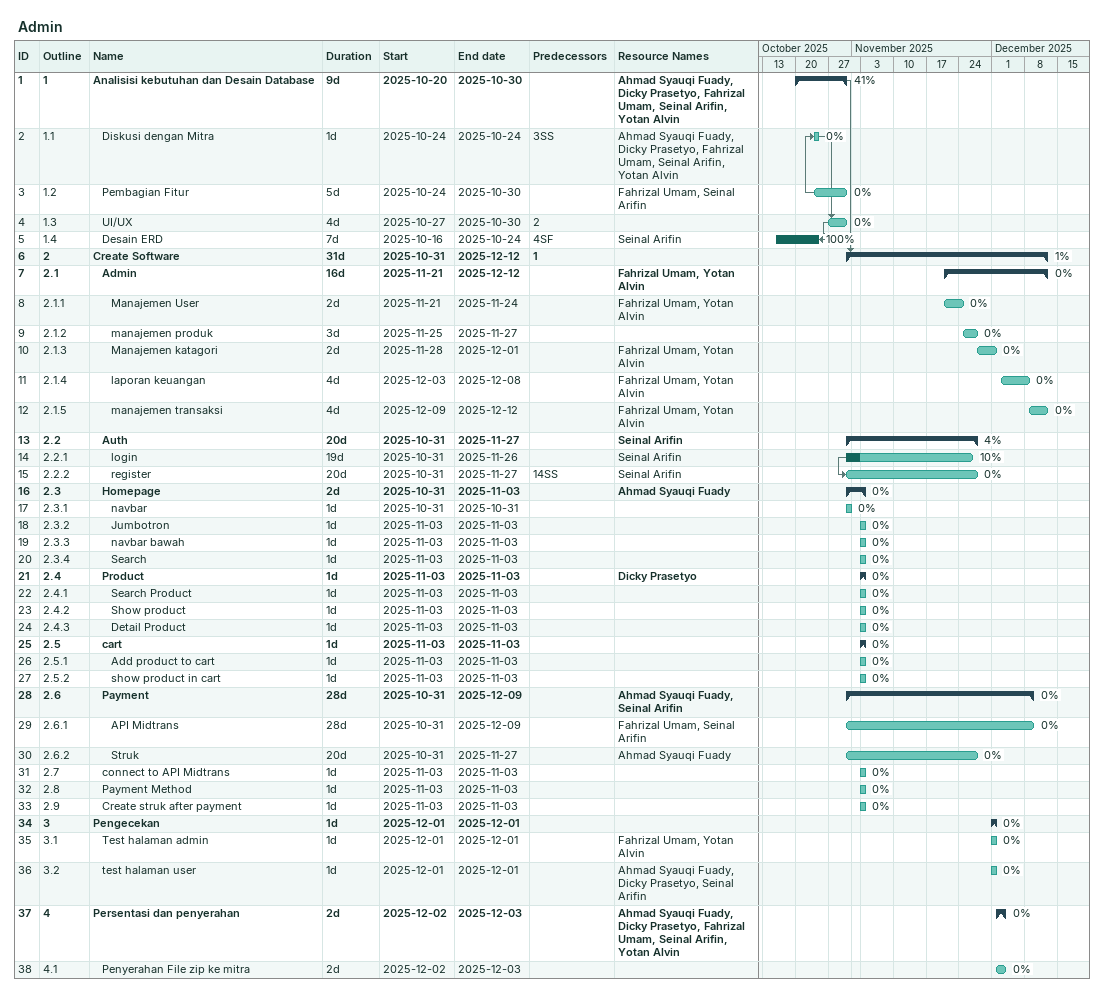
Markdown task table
Admin

| ID | WBS | Task | Duration | Start | Finish | Predecessors | Resources | % complete |
|---|---|---|---|---|---|---|---|---|
| 1 | 1 | **Analisisi kebutuhan dan Desain Database** | 9d | 2025-10-20 | 2025-10-30 |  | Ahmad Syauqi Fuady, Dicky Prasetyo, Fahrizal Umam, Seinal Arifin, Yotan Alvin | 41 |
| 2 | 1.1 | Diskusi dengan Mitra | 1d | 2025-10-24 | 2025-10-24 | 3SS | Ahmad Syauqi Fuady, Dicky Prasetyo, Fahrizal Umam, Seinal Arifin, Yotan Alvin | 0 |
| 3 | 1.2 | Pembagian Fitur | 5d | 2025-10-24 | 2025-10-30 |  | Fahrizal Umam, Seinal Arifin | 0 |
| 4 | 1.3 | UI/UX | 4d | 2025-10-27 | 2025-10-30 | 2 |  | 0 |
| 5 | 1.4 | Desain ERD | 7d | 2025-10-16 | 2025-10-24 | 4SF | Seinal Arifin | 100 |
| 6 | 2 | **Create Software** | 31d | 2025-10-31 | 2025-12-12 | 1 |  | 1 |
| 7 | 2.1 | **Admin** | 16d | 2025-11-21 | 2025-12-12 |  | Fahrizal Umam, Yotan Alvin | 0 |
| 8 | 2.1.1 | Manajemen User | 2d | 2025-11-21 | 2025-11-24 |  | Fahrizal Umam, Yotan Alvin | 0 |
| 9 | 2.1.2 | manajemen produk | 3d | 2025-11-25 | 2025-11-27 |  |  | 0 |
| 10 | 2.1.3 | Manajemen katagori | 2d | 2025-11-28 | 2025-12-01 |  | Fahrizal Umam, Yotan Alvin | 0 |
| 11 | 2.1.4 | laporan keuangan | 4d | 2025-12-03 | 2025-12-08 |  | Fahrizal Umam, Yotan Alvin | 0 |
| 12 | 2.1.5 | manajemen transaksi | 4d | 2025-12-09 | 2025-12-12 |  | Fahrizal Umam, Yotan Alvin | 0 |
| 13 | 2.2 | **Auth** | 20d | 2025-10-31 | 2025-11-27 |  | Seinal Arifin | 4 |
| 14 | 2.2.1 | login | 19d | 2025-10-31 | 2025-11-26 |  | Seinal Arifin | 10 |
| 15 | 2.2.2 | register | 20d | 2025-10-31 | 2025-11-27 | 14SS | Seinal Arifin | 0 |
| 16 | 2.3 | **Homepage** | 2d | 2025-10-31 | 2025-11-03 |  | Ahmad Syauqi Fuady | 0 |
| 17 | 2.3.1 | navbar | 1d | 2025-10-31 | 2025-10-31 |  |  | 0 |
| 18 | 2.3.2 | Jumbotron | 1d | 2025-11-03 | 2025-11-03 |  |  | 0 |
| 19 | 2.3.3 | navbar bawah | 1d | 2025-11-03 | 2025-11-03 |  |  | 0 |
| 20 | 2.3.4 | Search | 1d | 2025-11-03 | 2025-11-03 |  |  | 0 |
| 21 | 2.4 | **Product** | 1d | 2025-11-03 | 2025-11-03 |  | Dicky Prasetyo | 0 |
| 22 | 2.4.1 | Search Product | 1d | 2025-11-03 | 2025-11-03 |  |  | 0 |
| 23 | 2.4.2 | Show product | 1d | 2025-11-03 | 2025-11-03 |  |  | 0 |
| 24 | 2.4.3 | Detail Product | 1d | 2025-11-03 | 2025-11-03 |  |  | 0 |
| 25 | 2.5 | **cart** | 1d | 2025-11-03 | 2025-11-03 |  |  | 0 |
| 26 | 2.5.1 | Add product to cart | 1d | 2025-11-03 | 2025-11-03 |  |  | 0 |
| 27 | 2.5.2 | show product in cart | 1d | 2025-11-03 | 2025-11-03 |  |  | 0 |
| 28 | 2.6 | **Payment** | 28d | 2025-10-31 | 2025-12-09 |  | Ahmad Syauqi Fuady, Seinal Arifin | 0 |
| 29 | 2.6.1 | API Midtrans | 28d | 2025-10-31 | 2025-12-09 |  | Fahrizal Umam, Seinal Arifin | 0 |
| 30 | 2.6.2 | Struk | 20d | 2025-10-31 | 2025-11-27 |  | Ahmad Syauqi Fuady | 0 |
| 31 | 2.7 | connect to API Midtrans | 1d | 2025-11-03 | 2025-11-03 |  |  | 0 |
| 32 | 2.8 | Payment Method | 1d | 2025-11-03 | 2025-11-03 |  |  | 0 |
| 33 | 2.9 | Create struk after payment | 1d | 2025-11-03 | 2025-11-03 |  |  | 0 |
| 34 | 3 | **Pengecekan** | 1d | 2025-12-01 | 2025-12-01 |  |  | 0 |
| 35 | 3.1 | Test halaman admin | 1d | 2025-12-01 | 2025-12-01 |  | Fahrizal Umam, Yotan Alvin | 0 |
| 36 | 3.2 | test halaman user | 1d | 2025-12-01 | 2025-12-01 |  | Ahmad Syauqi Fuady, Dicky Prasetyo, Seinal Arifin | 0 |
| 37 | 4 | **Persentasi dan penyerahan** | 2d | 2025-12-02 | 2025-12-03 |  | Ahmad Syauqi Fuady, Dicky Prasetyo, Fahrizal Umam, Seinal Arifin, Yotan Alvin | 0 |
| 38 | 4.1 | Penyerahan File zip ke mitra | 2d | 2025-12-02 | 2025-12-03 |  |  | 0 |
